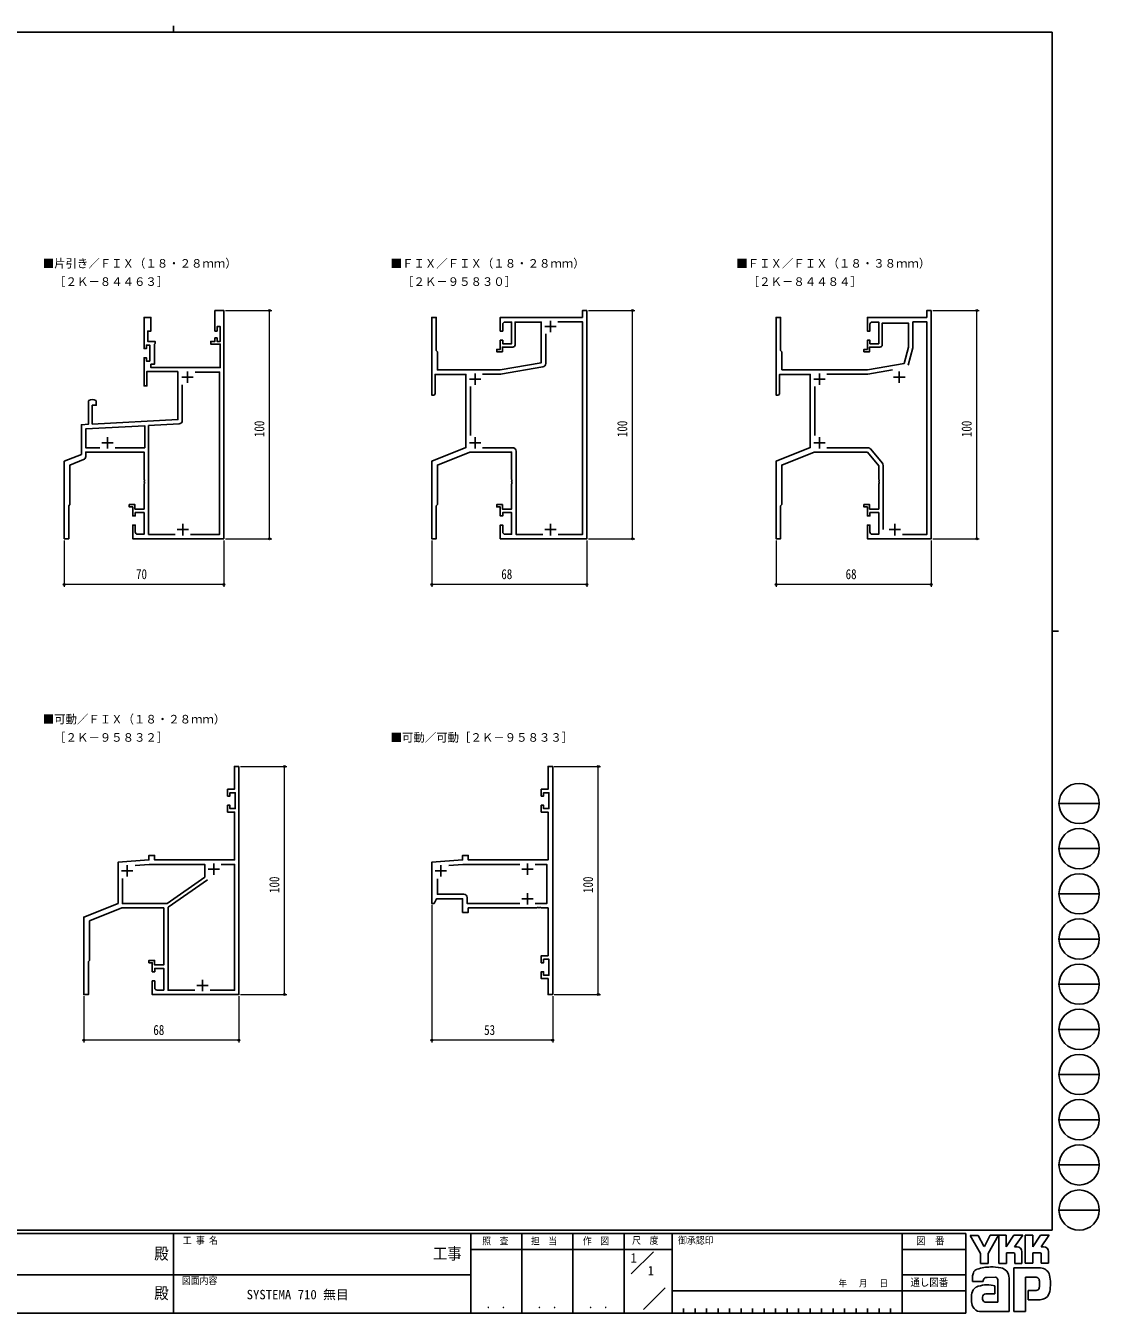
# Model space of a CAD drawing. Units: millimetres on the paper. Extents: x -397 to 397, y -282 to 282.
# Drawn here: x -74 to 397, y -282 to 282 of the extents above; entities that cross this region are included whole.
import ezdxf
from ezdxf.enums import TextEntityAlignment as Align

# ---------------------------------------------------------------- set-up
doc = ezdxf.new("R2010")
doc.units = ezdxf.units.MM
for name, color, linetype in [('0-1_USER1', 92, 'Continuous'), ('0-2_YKK_11', 134, 'Continuous'), ('0-4_YKK_ZWAK', 134, 'Continuous')]:
    doc.layers.add(name, color=color, linetype=linetype)
doc.layers.add('0-3_YKK_D', color=200, linetype='Continuous', lineweight=18)
doc.styles.add('ＭＳ ゴシック', font='')
doc.styles.get('ＭＳ ゴシック').set_extended_font_data('MS Gothic')

msp = doc.modelspace()

# ---------------------------------------------------------------- linework, layer by layer
at = {"layer": '0-2_YKK_11'}
for p, q in [((156.205, 152.778), (156.205, 147.778)), ((153.705, 150.278), (158.705, 150.278)), ((154.135, 134.091), (154.135, 147.039)), ((-2.834, 130.578), (-2.834, 125.578)), ((123.205, 129.778), (123.205, 124.778)), ((274.1, 129.778), (274.1, 124.778)), ((309.1, 130.578), (309.1, 125.578)), ((-5.334, 128.078), (-0.334, 128.078)), ((-5.104, 124.777), (-5.104, 109.087)), ((120.705, 127.278), (125.705, 127.278)), ((271.6, 127.278), (276.6, 127.278)), ((306.6, 128.078), (311.6, 128.078)), ((121.135, 102.518), (121.135, 124.039)), ((272.03, 102.518), (272.03, 124.039)), ((-37.834, 101.778), (-37.834, 96.778)), ((123.205, 101.778), (123.205, 96.778)), ((274.1, 101.778), (274.1, 96.778)), ((-40.334, 99.278), (-35.334, 99.278)), ((120.705, 99.278), (125.705, 99.278)), ((139.635, 97.208), (126.444, 97.208)), ((271.6, 99.278), (276.6, 99.278)), ((295.301, 97.208), (277.34, 97.208)), ((301.682, 90.394), (296.454, 96.669)), ((302.03, 61.278), (302.03, 89.434)), ((-4.834, 63.778), (-4.834, 58.778)), ((156.205, 63.778), (156.205, 58.778)), ((307.1, 63.778), (307.1, 58.778)), ((-7.334, 61.278), (-2.334, 61.278)), ((153.705, 61.278), (158.705, 61.278)), ((304.6, 61.278), (309.6, 61.278)), ((-31.762, -88.274), (-26.762, -88.274)), ((-29.262, -85.774), (-29.262, -90.774)), ((6.238, -87.474), (11.238, -87.474)), ((8.738, -84.974), (8.738, -89.974)), ((105.705, -88.274), (110.705, -88.274)), ((108.205, -85.774), (108.205, -90.774)), ((143.705, -87.474), (148.705, -87.474)), ((146.205, -84.974), (146.205, -89.974)), ((143.705, -100.474), (148.705, -100.474)), ((146.205, -97.974), (146.205, -102.974)), ((-13.142, -117.249), (-13.142, -116.699)), ((-13.142, -118.249), (-13.142, -117.699)), ((1.238, -138.474), (6.238, -138.474)), ((3.738, -135.974), (3.738, -140.974))]:
    msp.add_line(p, q, dxfattribs=at)
for points in [[(13.166, 57.278), (13.166, 157.278), (9.166, 157.278), (9.166, 148.278), (10.166, 148.278), (10.166, 150.278), (11.536, 150.278), (11.536, 143.778), (10.166, 143.778), (10.166, 145.278), (9.166, 145.278), (9.166, 143.778), (7.366, 143.778), (7.366, 142.578), (11.536, 142.578), (11.536, 132.278), (-18.834, 132.278), (-18.834, 133.778), (-17.334, 133.778), (-17.334, 142.42), (-17.214, 142.603), (-17.034, 142.878), (-17.034, 143.778), (-20.204, 143.778), (-20.204, 148.278), (-18.834, 148.278), (-18.834, 154.278), (-21.834, 154.278), (-21.834, 140.648), (-20.834, 140.648), (-20.834, 142.148), (-19.334, 142.148), (-19.334, 135.148), (-20.834, 135.148), (-20.834, 136.648), (-21.834, 136.648), (-21.834, 124.278), (-20.634, 124.278), (-20.634, 130.648), (-7.034, 130.648)], [(136.305, 59.278), (139.205, 59.278), (139.205, 68.778), (135.305, 68.778), (135.305, 67.278), (134.205, 67.278), (134.205, 71.278), (132.705, 71.278), (132.705, 72.278), (135.205, 72.278), (135.205, 70.278), (139.205, 70.278), (139.205, 81.32), (139.325, 81.503), (139.325, 82.053), (139.205, 82.237), (139.205, 82.32), (139.325, 82.503), (139.325, 83.053), (139.205, 83.237), (139.205, 95.278), (120.936, 95.278), (106.705, 89.586), (106.705, 72.278), (106.205, 71.778), (106.205, 57.278), (104.205, 57.278), (104.205, 91.278), (119.205, 97.278), (119.205, 129.278), (105.705, 129.278), (105.705, 120.778), (105.205, 120.278), (104.205, 120.278), (104.205, 154.278), (106.205, 154.278), (106.205, 139.778), (106.705, 139.278), (106.705, 131.278), (134.205, 131.278)], [(172.205, 157.278), (172.205, 57.278), (134.205, 57.278), (134.205, 63.278), (135.305, 63.278), (135.305, 60.278)], [(135.305, 151.278), (135.305, 148.278), (134.205, 148.278), (134.205, 154.278), (170.205, 154.278), (170.205, 157.278), (172.205, 157.278)], [(159.444, 152.348), (170.275, 152.348), (170.275, 59.208), (159.555, 59.208)], [(297.2, 59.278), (300.1, 59.278), (300.1, 68.778), (296.2, 68.778), (296.2, 67.278), (295.1, 67.278), (295.1, 71.278), (293.6, 71.278), (293.6, 72.278), (296.1, 72.278), (296.1, 70.278), (300.1, 70.278), (300.1, 81.362), (300.22, 81.545), (300.22, 82.095), (300.1, 82.278), (300.1, 82.362), (300.22, 82.545), (300.22, 83.095), (300.1, 83.278), (300.1, 89.278), (295.1, 95.278), (271.831, 95.278), (257.6, 89.586), (257.6, 72.278), (257.1, 71.778), (257.1, 57.278), (255.1, 57.278), (255.1, 91.278), (270.1, 97.278), (270.1, 129.278), (256.6, 129.278), (256.6, 120.778), (256.1, 120.278), (255.1, 120.278), (255.1, 154.278), (257.1, 154.278), (257.1, 139.778), (257.6, 139.278), (257.6, 131.278)], [(323.1, 157.278), (323.1, 57.278), (295.1, 57.278), (295.1, 63.278), (296.2, 63.278), (296.2, 60.278)], [(296.2, 151.278), (296.2, 148.278), (295.1, 148.278), (295.1, 154.278), (321.1, 154.278), (321.1, 157.278), (323.1, 157.278)], [(312.974, 133.35), (315.03, 141.024), (315.03, 152.348), (321.17, 152.348), (321.17, 59.208), (310.45, 59.208)], [(139.705, 141.278), (135.205, 141.278), (135.205, 139.278), (132.705, 139.278), (132.705, 140.278), (134.205, 140.278), (134.205, 144.278), (135.305, 144.278), (135.305, 142.778), (139.205, 142.778), (139.205, 152.278), (136.305, 152.278)], [(134.205, 131.278), (152.205, 134.452), (152.205, 152.278), (140.705, 152.278), (140.705, 142.278)], [(257.6, 131.278), (295.1, 131.278), (311.18, 134.114), (313.1, 141.278), (313.1, 151.778), (301.6, 151.778), (301.6, 142.278)], [(300.6, 141.278), (296.1, 141.278), (296.1, 139.278), (293.6, 139.278), (293.6, 140.278), (295.1, 140.278), (295.1, 144.278), (296.2, 144.278), (296.2, 142.778), (300.1, 142.778), (300.1, 152.278), (297.2, 152.278)], [(-7.034, 130.648), (-7.034, 109.495), (-44.534, 107.53), (-44.534, 115.778), (-42.834, 115.778), (-42.834, 117.587), (-42.978, 117.843)], [(-1.483, 59.208), (11.236, 59.208), (11.236, 130.348), (0.468, 130.348)], [(126.444, 129.348), (134.374, 129.348), (152.895, 132.614)], [(277.34, 129.348), (295.269, 129.348), (306.104, 131.259)], [(-46.089, 117.843), (-46.234, 117.587), (-46.234, 107.441), (-49.334, 107.278), (-49.334, 94.278), (-56.834, 91.278), (-56.834, 57.278), (-54.834, 57.278), (-54.834, 71.778), (-54.334, 72.278), (-54.334, 89.586), (-48.346, 91.981)], [(-6.525, 107.589), (-19.904, 106.888), (-19.904, 59.208), (-8.184, 59.208)], [(-41.184, 97.208), (-47.404, 97.208), (-47.404, 105.447), (-21.534, 106.803), (-21.534, 97.208), (-34.483, 97.208)], [(-47.404, 93.373), (-47.404, 95.278), (-21.834, 95.278), (-21.834, 83.237), (-21.714, 83.053), (-21.714, 82.503), (-21.834, 82.32), (-21.834, 82.237), (-21.714, 82.053), (-21.714, 81.503), (-21.834, 81.32), (-21.834, 70.278), (-25.834, 70.278), (-25.834, 72.278), (-28.334, 72.278), (-28.334, 71.278), (-26.834, 71.278), (-26.834, 67.278), (-25.734, 67.278), (-25.734, 68.778), (-21.834, 68.778), (-21.834, 59.278), (-24.734, 59.278)], [(152.854, 59.208), (141.135, 59.208), (141.135, 95.708)], [(-25.734, 60.278), (-25.734, 63.278), (-26.834, 63.278), (-26.834, 57.278), (13.166, 57.278)], [(-13.142, -116.699), (-13.262, -116.516), (-13.262, -104.474), (-31.531, -104.474), (-45.762, -110.167), (-45.762, -127.474), (-46.262, -127.974), (-46.262, -142.474), (-48.262, -142.474), (-48.262, -108.474), (-33.262, -102.474), (-33.262, -84.474), (-19.762, -83.474), (-19.762, -81.474), (-17.262, -81.474), (-17.262, -83.474), (17.808, -83.474), (17.808, -62.474), (14.738, -62.474), (14.738, -59.474), (15.738, -59.474), (15.738, -60.974), (18.108, -60.974), (18.108, -53.974), (15.738, -53.974), (15.738, -55.474), (14.738, -55.474), (14.738, -52.474), (17.738, -52.474), (17.738, -42.474), (19.738, -42.474)], [(19.738, -42.474), (19.738, -142.474), (-18.262, -142.474), (-18.262, -136.474), (-17.162, -136.474), (-17.162, -139.474)], [(157.205, -142.474), (157.205, -42.474), (155.205, -42.474), (155.205, -52.474), (152.205, -52.474), (152.205, -55.474), (153.205, -55.474), (153.205, -53.974), (155.575, -53.974), (155.575, -60.974), (153.205, -60.974), (153.205, -59.474), (152.205, -59.474), (152.205, -62.474), (155.205, -62.474), (155.205, -83.474), (120.205, -83.474), (120.205, -81.474), (117.705, -81.474), (117.705, -83.474), (104.205, -84.474), (104.205, -102.474), (105.205, -102.474), (106.359, -100.474), (117.705, -100.474), (117.705, -106.474), (120.205, -106.474), (120.205, -104.474), (150.246, -104.474), (150.43, -104.354), (150.98, -104.354), (151.163, -104.474), (151.246, -104.474), (151.43, -104.354), (151.98, -104.354), (152.163, -104.474), (155.205, -104.474), (155.205, -125.474), (152.205, -125.474), (152.205, -128.474)], [(-31.332, -91.514), (-31.332, -102.544), (-11.786, -102.544), (4.738, -90.974), (4.738, -85.404), (-19.691, -85.404), (-25.774, -85.855)], [(7.088, -140.544), (17.808, -140.544), (17.808, -85.404), (11.977, -85.404)], [(142.822, -85.474), (117.779, -85.474), (111.723, -85.923)], [(149.587, -102.474), (154.705, -102.474), (154.705, -85.474), (149.587, -85.474)], [(5.941, -92.121), (-11.332, -104.216), (-11.332, -140.544), (0.387, -140.544)], [(106.705, -91.732), (106.705, -98.474), (118.205, -98.474)], [(119.705, -99.974), (119.705, -102.474), (142.822, -102.474)], [(-16.162, -140.474), (-13.262, -140.474), (-13.262, -130.974), (-17.162, -130.974), (-17.162, -132.474), (-18.262, -132.474), (-18.262, -128.474), (-19.762, -128.474), (-19.762, -127.474), (-17.262, -127.474), (-17.262, -129.474), (-13.262, -129.474), (-13.262, -118.432), (-13.142, -118.249)], [(-13.142, -117.699), (-13.262, -117.516), (-13.262, -117.432), (-13.142, -117.249)], [(152.205, -128.474), (153.205, -128.474), (153.205, -126.974), (155.575, -126.974), (155.575, -133.974), (153.205, -133.974), (153.205, -132.474), (152.205, -132.474), (152.205, -135.474), (155.205, -135.474), (155.205, -142.474), (157.205, -142.474)]]:
    msp.add_lwpolyline(points, dxfattribs=at)
for centre, radius, start, end in [((136.305, 151.278), 1, 90.00001, 179.99999), ((297.2, 151.278), 1, 90.00001, 179.99999), ((139.705, 142.278), 1, 270.00001, 359.99999), ((300.6, 142.278), 1, 270.00001, 359.99999), ((152.635, 134.091), 1.5, 280.00001, 359.99999), ((-44.534, 115.278), 3, 58.76707, 121.23293), ((-6.604, 109.087), 1.5, 273.00001, 359.99998), ((139.635, 95.708), 1.5, 0.00001, 89.99999), ((295.301, 95.708), 1.5, 39.80559, 90.00002), ((-48.904, 93.373), 1.5, 291.80141, 0), ((300.53, 89.434), 1.5, 360, 39.80555), ((-24.734, 60.278), 1, 180.00001, 269.99999), ((136.305, 60.278), 1, 180.00001, 269.99999), ((297.2, 60.278), 1, 180.00001, 269.99999), ((118.205, -99.974), 1.5, 0.00001, 89.99999), ((-16.162, -139.474), 1, 180.00002, 270)]:
    msp.add_arc(centre, radius, start, end, dxfattribs=at)
at = {"layer": '0-3_YKK_D'}
for p, q in [((13.866, 157.278), (34.166, 157.278)), ((33.166, 57.278), (33.166, 157.278)), ((172.905, 157.278), (193.205, 157.278)), ((192.205, 57.278), (192.205, 157.278)), ((323.8, 157.278), (344.1, 157.278)), ((343.1, 57.278), (343.1, 157.278)), ((-56.834, 56.578), (-56.834, 36.278)), ((13.166, 56.578), (13.166, 36.278)), ((13.866, 57.278), (34.166, 57.278)), ((104.205, 56.578), (104.205, 36.278)), ((172.205, 56.578), (172.205, 36.278)), ((172.905, 57.278), (193.205, 57.278)), ((255.1, 56.578), (255.1, 36.278)), ((323.1, 56.578), (323.1, 36.278)), ((323.8, 57.278), (344.1, 57.278)), ((13.166, 37.278), (-56.834, 37.278)), ((172.205, 37.278), (104.205, 37.278)), ((323.1, 37.278), (255.1, 37.278)), ((20.438, -42.474), (40.738, -42.474)), ((39.738, -142.474), (39.738, -42.474)), ((157.905, -42.474), (178.205, -42.474)), ((177.205, -142.474), (177.205, -42.474)), ((104.205, -103.174), (104.205, -163.474)), ((-48.262, -143.174), (-48.262, -163.474)), ((19.738, -143.174), (19.738, -163.474)), ((20.438, -142.474), (40.738, -142.474)), ((157.205, -143.174), (157.205, -163.474)), ((157.905, -142.474), (178.205, -142.474)), ((19.738, -162.474), (-48.262, -162.474)), ((157.205, -162.474), (104.205, -162.474))]:
    msp.add_line(p, q, dxfattribs=at)
for centre in [(33.166, 157.278), (192.205, 157.278), (343.1, 157.278), (33.166, 57.278), (192.205, 57.278), (343.1, 57.278), (-56.834, 37.278), (13.166, 37.278), (104.205, 37.278), (172.205, 37.278), (255.1, 37.278), (323.1, 37.278), (39.738, -42.474), (177.205, -42.474), (39.738, -142.474), (177.205, -142.474), (-48.262, -162.474), (19.738, -162.474), (104.205, -162.474), (157.205, -162.474)]:
    msp.add_circle(centre, 0.425, dxfattribs=at)
at = {"layer": '0-4_YKK_ZWAK'}
for p, q in [((-8.886, 282.1), (-8.886, 279.3)), ((376.1, 279.3), (-393.9, 279.3)), ((376.1, 279.3), (376.1, -245.7)), ((376.1, 16.8), (378.9, 16.8)), ((379.076, -58.716), (396.716, -58.716)), ((379.076, -78.512), (396.716, -78.512)), ((379.076, -98.308), (396.716, -98.308)), ((379.076, -118.104), (396.716, -118.104)), ((379.076, -137.9), (396.716, -137.9)), ((379.076, -157.696), (396.716, -157.696)), ((379.076, -177.492), (396.716, -177.492)), ((379.076, -197.288), (396.716, -197.288)), ((379.076, -217.084), (396.716, -217.084)), ((379.076, -236.88), (396.716, -236.88)), ((376.1, -245.7), (-393.9, -245.7)), ((338.3, -247.1), (-393.9, -247.1)), ((-8.9, -247.1), (-8.9, -282.1)), ((121.3, -247.1), (121.3, -282.1)), ((143.7, -247.1), (143.7, -282.1)), ((166.1, -247.1), (166.1, -282.1)), ((188.5, -247.1), (188.5, -282.1)), ((209.5, -247.1), (209.5, -282.1)), ((310.3, -247.1), (310.3, -282.1)), ((338.3, -247.1), (338.3, -282.1)), ((344.732, -255.899), (340.137, -248.006)), ((340.137, -248.006), (343.651, -248.006)), ((343.651, -248.006), (346.164, -252.709)), ((348.936, -247.898), (346.381, -252.871)), ((352.562, -247.898), (348.029, -255.926)), ((348.936, -247.898), (352.562, -247.898)), ((352.76, -260.331), (352.76, -247.925)), ((352.76, -247.925), (355.976, -247.925)), ((355.976, -253.023), (359.355, -247.871)), ((355.976, -247.925), (355.976, -253.023)), ((359.355, -247.871), (363.18, -247.871)), ((363.18, -247.871), (359.64, -253.006)), ((364.274, -260.223), (364.274, -247.817)), ((364.274, -247.817), (367.545, -247.817)), ((367.545, -253.008), (370.978, -247.817)), ((367.545, -247.817), (367.545, -253.008)), ((370.978, -247.817), (374.762, -247.817)), ((374.762, -247.817), (374.383, -248.465)), ((346.164, -252.709), (346.381, -252.871)), ((360.679, -253.006), (359.64, -253.006)), ((374.383, -248.465), (371.261, -252.925)), ((372.301, -252.925), (371.261, -252.925)), ((189.484, -254.099), (121.3, -254.099)), ((189.484, -254.099), (209.5, -254.099)), ((191.67, -264.836), (201.364, -255.143)), ((310.3, -254.1), (338.3, -254.1)), ((344.732, -260.358), (344.732, -255.899)), ((348.029, -255.926), (348.029, -260.358)), ((359.274, -255.682), (356.084, -255.682)), ((356.084, -255.682), (356.084, -260.331)), ((359.706, -255.844), (359.274, -255.682)), ((359.706, -260.25), (359.706, -255.844)), ((362.842, -255.169), (362.842, -260.25)), ((371.302, -260.196), (371.302, -255.817)), ((374.464, -255.169), (374.464, -260.196)), ((348.029, -260.358), (344.732, -260.358)), ((356.084, -260.331), (352.76, -260.331)), ((359.328, -262.196), (359.328, -281.306)), ((370.923, -262.196), (359.328, -262.196)), ((362.842, -260.25), (359.706, -260.25)), ((367.68, -260.223), (364.274, -260.223)), ((371.302, -260.146), (371.353, -260.196)), ((374.464, -260.196), (371.302, -260.196)), ((-136.3, -265.299), (-7.5, -265.299)), ((-7.5, -265.299), (121.3, -265.299)), ((310.3, -265.299), (338.3, -265.299)), ((351.246, -266.305), (347.548, -266.375)), ((350.273, -269.873), (350.976, -270.035)), ((350.976, -270.035), (350.976, -273.63)), ((352.327, -277.171), (352.327, -267.44)), ((357.22, -266.683), (357.22, -281.279)), ((364.355, -281.306), (364.355, -266.359)), ((364.355, -266.359), (369.004, -266.359)), ((370.473, -267.856), (370.491, -270.491)), ((196.972, -280.445), (206.496, -270.921)), ((209.5, -272.3), (310.3, -272.3)), ((338.3, -272.299), (310.3, -272.299)), ((350.976, -273.63), (346.981, -273.635)), ((369.113, -272.089), (365.572, -272.089)), ((365.572, -272.089), (365.572, -276.225)), ((365.572, -276.225), (370.896, -276.225)), ((370.896, -276.225), (371.978, -275.982)), ((-393.9, -282.1), (338.3, -282.1)), ((214.54, -280), (214.54, -282.1)), ((219.58, -280), (219.58, -282.1)), ((224.62, -280), (224.62, -282.1)), ((229.66, -280), (229.66, -282.1)), ((234.7, -280), (234.7, -282.1)), ((239.74, -280), (239.74, -282.1)), ((244.78, -280), (244.78, -282.1)), ((249.82, -280), (249.82, -282.1)), ((254.86, -280), (254.86, -282.1)), ((259.9, -280), (259.9, -282.1)), ((264.94, -280), (264.94, -282.1)), ((269.98, -280), (269.98, -282.1)), ((275.02, -280), (275.02, -282.1)), ((280.06, -280), (280.06, -282.1)), ((285.1, -280), (285.1, -282.1)), ((290.14, -280), (290.14, -282.1)), ((295.18, -280), (295.18, -282.1)), ((300.22, -280), (300.22, -282.1)), ((305.26, -280), (305.26, -282.1)), ((345.867, -281.36), (344.38, -281.36)), ((356.895, -281.333), (345.867, -281.36)), ((346.705, -277.171), (352.327, -277.171)), ((351.895, -277.171), (352.246, -277.171)), ((352.327, -277.17), (352.328, -277.171)), ((357.22, -281.279), (356.895, -281.333)), ((359.328, -281.306), (363.571, -281.306)), ((363.571, -281.306), (364.355, -281.306))]:
    msp.add_line(p, q, dxfattribs=at)
for points in [[(371.302, -255.817), (370.869, -255.655), (367.68, -255.655), (367.68, -260.223)], [(345.867, -268.17), (341.218, -268.17), (341.218, -266.241)]]:
    msp.add_lwpolyline(points, dxfattribs=at)
for centre in [(387.896, -58.716), (387.896, -78.512), (387.896, -98.308), (387.896, -118.104), (387.896, -137.9), (387.896, -157.696), (387.896, -177.492), (387.896, -197.288), (387.896, -217.084), (387.896, -236.88)]:
    msp.add_circle(centre, 8.82, dxfattribs=at)
for centre, radius, start, end in [((360.679, -255.169), 2.163, 0.00166, 89.99604), ((372.3, -255.088), 2.163, 0.00166, 89.99604), ((346.259, -266.266), 5.037, 158.41083, 179.71775), ((343.906, -265.155), 2.444, 109.02127, 161.51264), ((349.022, -279.501), 17.68, 89.89165, 109.30848), ((349.541, -282.563), 20.748, 78.7801, 91.46938), ((352.83, -266.596), 4.449, 40.66422, 80.31694), ((352.609, -266.585), 4.612, 358.78059, 38.76563), ((370.772, -266.54), 4.341, 14.44572, 87.08746), ((344.727, -274.027), 3.908, 121.82711, 169.08475), ((347.82, -282.954), 13.309, 79.38098, 112.05825), ((347.975, -268.107), 2.109, 138.46382, 181.71359), ((347.415, -268.071), 1.701, 85.50551, 126.78038), ((350.756, -267.854), 1.625, 14.7552, 72.44995), ((369.165, -267.579), 1.229, 16.43123, 96.91661), ((366.831, -268.308), 3.673, 4.93423, 17.03552), ((366.81, -270.141), 3.697, 343.6902, 354.75362), ((354.466, -269.287), 20.86, 350.99027, 10.67625), ((351.749, -275.495), 11.082, 168.76372, 199.80079), ((347.882, -275.428), 2.369, 171.08203, 216.71923), ((346.99, -275.079), 1.445, 90.33953, 178.03639), ((369.114, -270.784), 1.306, 269.95468, 342.90145), ((370.835, -271.845), 4.291, 285.44291, 349.90448), ((344.74, -277.543), 3.823, 207.31435, 263.59464), ((346.95, -275.665), 1.526, 230.9728, 260.75491)]:
    msp.add_arc(centre, radius, start, end, dxfattribs=at)

# ---------------------------------------------------------------- texts
at = {"layer": '0-1_USER1', "style": 'ＭＳ ゴシック'}
for s, p in [('■片引き／ＦＩＸ（１８・２８ｍｍ）', (-66.266, 174.996)), ('■ＦＩＸ／ＦＩＸ（１８・２８ｍｍ）', (86.201, 174.996)), ('■ＦＩＸ／ＦＩＸ（１８・３８ｍｍ）', (237.668, 174.996)), ('\u3000［２Ｋ－８４４６３］', (-66.266, 166.996)), ('\u3000［２Ｋ－９５８３０］', (86.201, 166.996)), ('\u3000［２Ｋ－８４４８４］', (237.668, 166.996)), ('■可動／ＦＩＸ（１８・２８ｍｍ）', (-66.266, -24.756)), ('\u3000［２Ｋ－９５８３２］', (-66.266, -32.756)), ('■可動／可動［２Ｋ－９５８３３］', (86.168, -32.756))]:
    msp.add_text(s, height=3.666, dxfattribs=at).set_placement(p, align=Align.BOTTOM_LEFT)
at = {"layer": '0-1_USER1', "color": 3, "style": 'ＭＳ ゴシック'}
for s, p in [('1', (191.3, -261.099)), ('1', (198.833, -266.699)), ('SYSTEMA 710 無目', (23.095, -277.199))]:
    msp.add_text(s, height=4.106, dxfattribs=at).set_placement(p, align=Align.BOTTOM_LEFT)
at = {"layer": '0-3_YKK_D', "style": 'ＭＳ ゴシック', "width": 0.8}
for p in [(32.166, 101.838), (191.205, 101.838), (342.1, 101.838), (38.738, -97.914), (176.205, -97.914)]:
    msp.add_text('100', height=4.399, rotation=90, dxfattribs=at).set_placement(p, align=Align.BOTTOM_LEFT)
for s, p in [('70', (-25.354, 38.278)), ('68', (134.685, 38.278)), ('68', (285.58, 38.278)), ('68', (-17.782, -161.474)), ('53', (127.185, -161.474))]:
    msp.add_text(s, height=4.399, dxfattribs=at).set_placement(p, align=Align.BOTTOM_LEFT)
at = {"layer": '0-4_YKK_ZWAK', "style": 'ＭＳ ゴシック', "width": 0.9}
for s, height, p in [('工 事 名', 3.079, (-4.888, -252.633)), ('尺  度', 3.079, (192.012, -252.637)), ('御承認印', 3.079, (212.167, -252.633)), ('殿', 5.132, (-17.382, -260.056)), ('工事', 5.132, (104.731, -260.056)), ('照  査', 3.079, (126.289, -252.88)), ('担  当', 3.079, (147.655, -252.88)), ('作  図', 3.079, (170.42, -252.862)), ('図\u3000番', 3.284, (316.498, -252.962)), ('殿', 5.132, (-17.382, -277.378)), ('図面内容', 3.079, (-5.283, -270.248)), ('年   月   日', 2.903, (282.476, -271.269)), ('通し図番', 3.284, (313.979, -271.185)), (' ． ．', 3.592, (125.755, -281.046)), (' ． ．', 3.592, (148.155, -281.046)), (' ． ．', 3.592, (170.555, -281.046))]:
    msp.add_text(s, height=height, dxfattribs=at).set_placement(p, align=Align.BOTTOM_LEFT)

doc.saveas('drawing.dxf')
